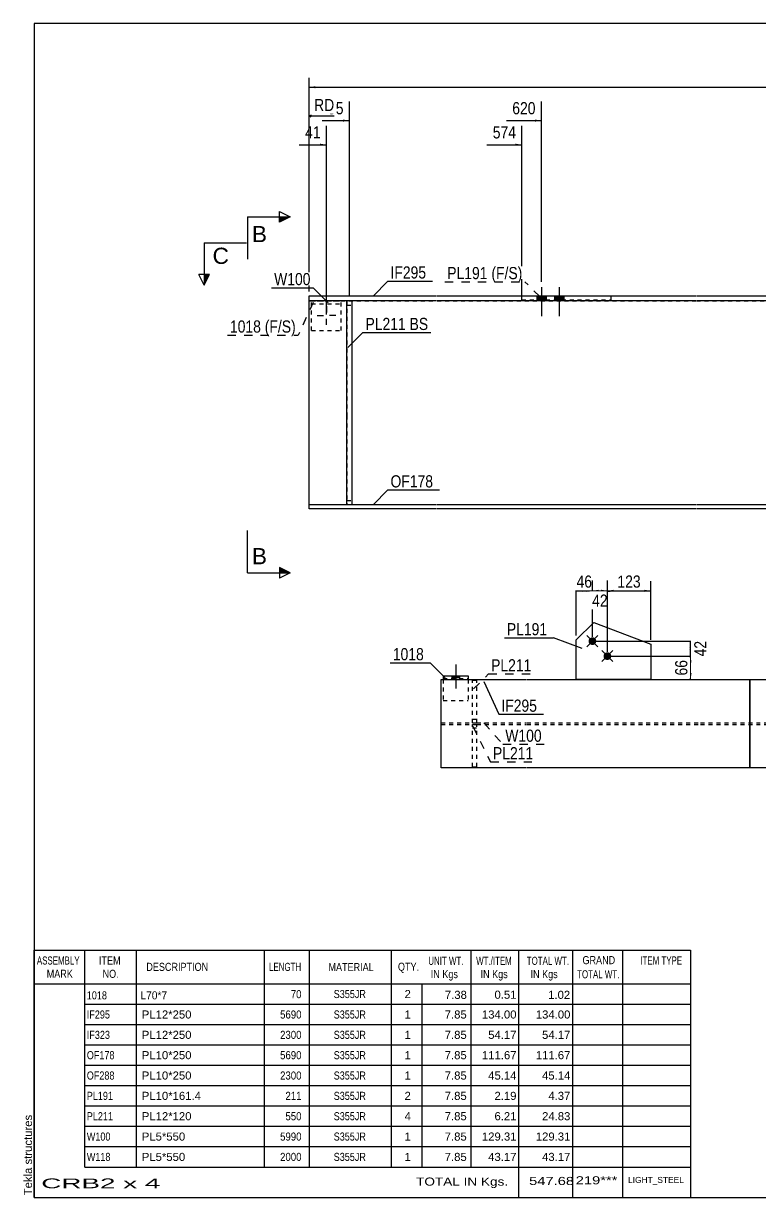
# Model space of a CAD drawing. Header units: millimetres. Extents: x 2 to 405, y 5 to 282.
# Drawn here: x 2.5 to 176.4, y 5 to 282 of the extents above; entities that cross this region are included whole.
import ezdxf

# ---------------------------------------------------------------- set-up
doc = ezdxf.new("R2010")
doc.units = ezdxf.units.MM
doc.linetypes.add('DXK_LINE_DOT1', pattern=[1.8814, 0.9407, -0.9407])
doc.linetypes.add('DXK_LINE_DOT2', pattern=[3.9198, 1.9599, -1.9599])
doc.styles.add('Arial', font='ARIAL.TTF', dxfattribs={"height": 0.2})
doc.styles.add('Arial Narrow', font='ARIALN.TTF', dxfattribs={"height": 0.2})

# ---------------------------------------------------------------- blocks, each defined once
blk = doc.blocks.new('Unknown-627315782-1210')
at = {"color": 5, "linetype": 'Continuous'}
for p, q in [((405, 282), (5, 282)), ((5, 282), (5, 5)), ((405, 5), (405, 282)), ((5, 5), (405, 5))]:
    blk.add_line(p, q, dxfattribs=at)
at = {"color": 174, "linetype": 'Continuous', "style": 'Arial'}
blk.add_text('Tekla structures', height=1.9102, rotation=90, dxfattribs=at).set_placement((4.5, 5.5))
blk = doc.blocks.new('Bolt-627315782-1255 - 1231')
at = {"linetype": 'Continuous'}
for points in [[(123.58, 216.77), (125.78, 216.77), (125.78, 217.77), (123.58, 217.77)], [(127.82, 216.77), (130.02, 216.77), (130.02, 217.77), (127.82, 217.77)]]:
    blk.add_hatch(color=3, dxfattribs=at).paths.add_polyline_path(points)
at = {"color": 3, "linetype": 'Continuous'}
for p, q in [((124.68, 219.77), (124.68, 212.97)), ((128.92, 219.77), (128.92, 212.97)), ((123.58, 217.77), (123.58, 216.77)), ((125.78, 217.77), (125.78, 216.77)), ((127.82, 217.77), (127.82, 216.77)), ((130.02, 217.77), (130.02, 216.77))]:
    blk.add_line(p, q, dxfattribs=at)
blk = doc.blocks.new('Bolt-627315782-1257 - 1231')
at = {"color": 3, "linetype": 'Continuous'}
for p, q in [((73.98, 215.27), (73.98, 213.8)), ((71.78, 213.07), (73.25, 213.07)), ((73.98, 210.87), (73.98, 212.33)), ((76.18, 213.07), (74.72, 213.07))]:
    blk.add_line(p, q, dxfattribs=at)
blk = doc.blocks.new('Part-627315782-1274 - 1231')
at = {"color": 2, "linetype": 'Continuous'}
for p, q in [((69.88, 189.57), (69.88, 216.57)), ((211.27, 189.57), (211.27, 216.57)), ((69.88, 168.47), (69.88, 189.47)), ((211.27, 168.47), (211.27, 189.47))]:
    blk.add_line(p, q, dxfattribs=at)
at = {"color": 7, "linetype": 'DXK_LINE_DOT1'}
for p, q in [((69.88, 216.57), (99.98, 216.57)), ((100.08, 216.57), (161.17, 216.57)), ((161.27, 216.57), (211.27, 216.57)), ((69.88, 168.47), (99.98, 168.47)), ((100.08, 168.47), (161.17, 168.47)), ((161.27, 168.47), (211.27, 168.47))]:
    blk.add_line(p, q, dxfattribs=at)
blk = doc.blocks.new('Part-627315782-1301 - 1231')
at = {"color": 7, "linetype": 'DXK_LINE_DOT1'}
for p, q in [((120.08, 216.77), (120.08, 217.77)), ((120.08, 217.77), (141.17, 217.77)), ((120.08, 216.77), (141.17, 216.77)), ((125.03, 217.77), (125.03, 216.77)), ((141.17, 216.77), (141.17, 217.77))]:
    blk.add_line(p, q, dxfattribs=at)
blk = doc.blocks.new('Part-627315782-1350 - 1231')
at = {"color": 2, "linetype": 'Continuous'}
for p, q in [((78.78, 189.57), (78.78, 216.57)), ((79.98, 216.57), (79.98, 189.57)), ((78.78, 168.47), (78.78, 189.47)), ((79.98, 189.47), (79.98, 168.47))]:
    blk.add_line(p, q, dxfattribs=at)
at = {"color": 7, "linetype": 'DXK_LINE_DOT1'}
for p, q in [((78.78, 215.57), (79.98, 215.57)), ((78.78, 169.47), (79.98, 169.47))]:
    blk.add_line(p, q, dxfattribs=at)
blk = doc.blocks.new('Part-627315782-1355 - 1231')
at = {"color": 7, "linetype": 'DXK_LINE_DOT1'}
for p, q in [((78.78, 216.57), (78.78, 189.57)), ((79.98, 216.57), (79.98, 189.57)), ((78.78, 189.47), (78.78, 168.47)), ((79.98, 189.47), (79.98, 168.47))]:
    blk.add_line(p, q, dxfattribs=at)
blk = doc.blocks.new('Part-627315782-1382 - 1231')
at = {"color": 7, "linetype": 'DXK_LINE_DOT1'}
for p, q in [((70.48, 209.57), (70.48, 216.57)), ((70.48, 216.57), (77.48, 216.57)), ((77.48, 209.57), (77.48, 216.57)), ((70.48, 215.87), (77.48, 215.87)), ((70.48, 209.57), (77.48, 209.57))]:
    blk.add_line(p, q, dxfattribs=at)
blk = doc.blocks.new('Part-627315782-1426 - 1231')
at = {"color": 2, "linetype": 'Continuous'}
for p, q in [((69.88, 216.57), (69.88, 217.77)), ((69.88, 217.77), (99.98, 217.77)), ((99.98, 216.57), (69.88, 216.57)), ((100.08, 217.77), (161.17, 217.77)), ((161.17, 216.57), (100.08, 216.57)), ((161.27, 217.77), (181.27, 217.77)), ((181.27, 216.57), (161.27, 216.57)), ((181.27, 217.77), (181.27, 216.57))]:
    blk.add_line(p, q, dxfattribs=at)
blk = doc.blocks.new('Part-627315782-1492 - 1231')
at = {"color": 2, "linetype": 'Continuous'}
for p, q in [((69.88, 167.47), (69.88, 168.47)), ((69.88, 168.47), (99.98, 168.47)), ((99.98, 167.47), (69.88, 167.47)), ((100.08, 168.47), (161.17, 168.47)), ((161.17, 167.47), (100.08, 167.47)), ((161.27, 168.47), (181.27, 168.47)), ((181.27, 167.47), (161.27, 167.47)), ((181.27, 168.47), (181.27, 167.47))]:
    blk.add_line(p, q, dxfattribs=at)
blk = doc.blocks.new('Part-627315782-1755 - 1680')
at = {"color": 7, "linetype": 'DXK_LINE_DOT1'}
for p, q in [((108.47, 106.59), (108.47, 116.59)), ((108.47, 116.59), (109.47, 116.59)), ((109.47, 106.59), (109.47, 116.59)), ((108.47, 115.76), (109.47, 115.76)), ((108.47, 106.59), (109.47, 106.59))]:
    blk.add_line(p, q, dxfattribs=at)
blk = doc.blocks.new('Bolt-627315782-1819 - 1680')
at = {"linetype": 'Continuous'}
for points in [[(137.38, 136.9, -1), (136.08, 135.6, -1)], [(140.91, 133.36, -1), (139.62, 132.07, -1)]]:
    blk.add_hatch(color=3, dxfattribs=at).paths.add_polyline_path(points)
at = {"color": 3, "linetype": 'Continuous'}
for p, q in [((135.43, 137.55), (138.03, 134.95)), ((135.43, 134.95), (138.03, 137.55)), ((138.97, 134.01), (141.56, 131.42)), ((138.97, 131.42), (141.56, 134.01))]:
    blk.add_line(p, q, dxfattribs=at)
blk = doc.blocks.new('Part-627315782-1696 - 1680')
at = {"color": 2, "linetype": 'Continuous'}
for p, q in [((101.05, 106.38), (101.05, 127.22)), ((101.05, 127.22), (121.13, 127.22)), ((121.23, 127.22), (162.14, 127.22)), ((162.24, 127.22), (173.91, 127.22)), ((173.91, 127.22), (173.91, 106.38)), ((121.13, 106.38), (101.05, 106.38)), ((162.14, 106.38), (121.23, 106.38)), ((173.91, 106.38), (162.24, 106.38))]:
    blk.add_line(p, q, dxfattribs=at)
blk = doc.blocks.new('Part-627315782-1701 - 1680')
at = {"color": 2, "linetype": 'Continuous'}
for p, q in [((173.91, 106.38), (173.91, 127.22)), ((173.91, 127.22), (185.58, 127.22)), ((185.68, 127.22), (209.01, 127.22)), ((209.11, 127.22), (250.02, 127.22)), ((250.12, 127.22), (270.2, 127.22)), ((270.2, 127.22), (270.2, 106.38)), ((185.58, 106.38), (173.91, 106.38)), ((209.01, 106.38), (185.68, 106.38)), ((250.02, 106.38), (209.11, 106.38)), ((270.2, 106.38), (250.12, 106.38))]:
    blk.add_line(p, q, dxfattribs=at)
blk = doc.blocks.new('Part-627315782-1783 - 1680')
at = {"color": 2, "linetype": 'Continuous'}
for p, q in [((132.9, 136.55), (137.03, 140.67)), ((137.03, 140.67), (150.48, 135.55)), ((132.9, 127.22), (132.9, 136.55)), ((150.48, 135.55), (150.48, 127.22)), ((150.48, 127.22), (132.9, 127.22))]:
    blk.add_line(p, q, dxfattribs=at)
blk = doc.blocks.new('Part-627315782-1723 - 1680')
at = {"color": 2, "linetype": 'Continuous'}
for p, q in [((101.55, 128.05), (101.55, 127.22)), ((101.55, 128.05), (107.38, 128.05)), ((107.38, 128.05), (107.38, 127.22))]:
    blk.add_line(p, q, dxfattribs=at)
at = {"color": 7, "linetype": 'DXK_LINE_DOT1'}
for p, q in [((101.55, 127.47), (107.38, 127.47)), ((101.55, 127.22), (101.55, 122.22)), ((107.38, 127.22), (107.38, 122.22)), ((101.55, 122.22), (107.38, 122.22))]:
    blk.add_line(p, q, dxfattribs=at)
blk = doc.blocks.new('Bolt-627315782-1821 - 1680')
at = {"linetype": 'Continuous'}
blk.add_hatch(color=3, dxfattribs=at).paths.add_polyline_path([(105.38, 128.05), (103.55, 128.05), (103.55, 127.47), (105.38, 127.47)])
at = {"color": 3, "linetype": 'Continuous'}
for p, q in [((104.47, 130.72), (104.47, 125.05)), ((103.55, 128.05), (103.55, 127.47)), ((105.38, 128.05), (105.38, 127.47))]:
    blk.add_line(p, q, dxfattribs=at)
blk = doc.blocks.new('Part-627315782-1750 - 1680')
at = {"color": 7, "linetype": 'DXK_LINE_DOT1'}
for p, q in [((108.47, 117.01), (108.47, 127.01)), ((108.47, 127.01), (109.47, 127.01)), ((109.47, 117.01), (109.47, 127.01)), ((108.47, 117.84), (109.47, 117.84)), ((108.47, 117.01), (109.47, 117.01))]:
    blk.add_line(p, q, dxfattribs=at)
blk = doc.blocks.new('Part-627315782-1826 - 1680')
at = {"color": 7, "linetype": 'DXK_LINE_DOT1'}
for p, q in [((101.05, 116.59), (101.05, 117.01)), ((101.05, 117.01), (108.47, 117.01)), ((101.05, 116.59), (108.47, 116.59)), ((109.47, 117.01), (121.13, 117.01)), ((109.47, 116.59), (121.13, 116.59)), ((121.23, 117.01), (162.14, 117.01)), ((121.23, 116.59), (162.14, 116.59)), ((162.24, 117.01), (185.58, 117.01)), ((162.24, 116.59), (185.58, 116.59)), ((185.68, 117.01), (197.34, 117.01)), ((185.68, 116.59), (197.34, 116.59))]:
    blk.add_line(p, q, dxfattribs=at)
blk = doc.blocks.new('StraightDimension-627315782-2174 - 1231')
at = {"linetype": 'Continuous'}
blk.add_hatch(color=7, dxfattribs=at).paths.add_polyline_path([(77.88, 259.33), (79.38, 259.08), (77.88, 258.83)])
at = {"color": 7, "linetype": 'Continuous'}
for p, q in [((79.38, 217.57), (79.38, 263.58)), ((72.97, 259.08), (79.38, 259.08))]:
    blk.add_line(p, q, dxfattribs=at)
at = {"color": 0}
blk.add_wipeout([(78.61, 259.98), (78.61, 264.18), (73.75, 264.18), (73.75, 259.98)], dxfattribs=at)
at = {"color": 3, "style": 'Arial Narrow'}
blk.add_text('95', height=2.863, dxfattribs=at).set_placement((74.35, 260.58))
blk = doc.blocks.new('StraightDimension-627315782-1504 - 1231')
at = {"linetype": 'Continuous'}
for points in [[(71.38, 266.7), (69.88, 266.95), (71.38, 267.2)], [(321.16, 267.2), (322.66, 266.95), (321.16, 266.7)]]:
    blk.add_hatch(color=7, dxfattribs=at).paths.add_polyline_path(points)
at = {"color": 7, "linetype": 'Continuous'}
for p, q in [((69.88, 218.77), (69.88, 269.2)), ((322.66, 218.77), (322.66, 269.2)), ((69.88, 266.95), (322.66, 266.95))]:
    blk.add_line(p, q, dxfattribs=at)
at = {"color": 0}
blk.add_wipeout([(200.53, 267.1), (200.53, 271.3), (192.02, 271.3), (192.02, 267.1)], dxfattribs=at)
at = {"color": 3, "style": 'Arial Narrow'}
blk.add_text('7990', height=2.863, dxfattribs=at).set_placement((192.62, 267.7))
blk = doc.blocks.new('StraightDimension-627315782-2172 - 1231')
at = {"linetype": 'Continuous'}
blk.add_hatch(color=7, dxfattribs=at).paths.add_polyline_path([(123.18, 259.33), (124.68, 259.08), (123.18, 258.83)])
at = {"color": 7, "linetype": 'Continuous'}
for p, q in [((124.68, 221.02), (124.68, 263.58)), ((116.44, 259.08), (124.68, 259.08))]:
    blk.add_line(p, q, dxfattribs=at)
at = {"color": 0}
blk.add_wipeout([(123.9, 259.98), (123.9, 264.18), (117.22, 264.18), (117.22, 259.98)], dxfattribs=at)
at = {"color": 3, "style": 'Arial Narrow'}
blk.add_text('620', height=2.863, dxfattribs=at).set_placement((117.82, 260.58))
blk = doc.blocks.new('StraightDimension-627315782-2173 - 1231')
at = {"linetype": 'Continuous'}
blk.add_hatch(color=7, dxfattribs=at).paths.add_polyline_path([(118.58, 253.63), (120.08, 253.38), (118.58, 253.13)])
at = {"color": 7, "linetype": 'Continuous'}
for p, q in [((120.08, 217.77), (120.08, 257.88)), ((111.85, 253.38), (120.08, 253.38))]:
    blk.add_line(p, q, dxfattribs=at)
at = {"color": 0}
blk.add_wipeout([(119.31, 254.28), (119.31, 258.48), (112.62, 258.48), (112.62, 254.28)], dxfattribs=at)
at = {"color": 3, "style": 'Arial Narrow'}
blk.add_text('574', height=2.863, dxfattribs=at).set_placement((113.22, 254.88))
blk = doc.blocks.new('StraightDimension-627315782-2175 - 1231')
at = {"linetype": 'Continuous'}
blk.add_hatch(color=7, dxfattribs=at).paths.add_polyline_path([(72.48, 253.63), (73.98, 253.38), (72.48, 253.13)])
at = {"color": 7, "linetype": 'Continuous'}
for p, q in [((73.98, 213.33), (73.98, 257.88)), ((67.57, 253.38), (73.98, 253.38))]:
    blk.add_line(p, q, dxfattribs=at)
at = {"color": 0, "linetype": 'Continuous'}
blk.add_wipeout([(76.41, 260.73), (76.41, 264.93), (70.47, 264.93), (70.47, 260.73)], dxfattribs=at)
at = {"color": 7, "linetype": 'Continuous'}
for p in [(70.38, 260.38), (70.38, 259.88), (75.81, 260.13)]:
    blk.add_line(p, (69.88, 260.13), dxfattribs=at)
at = {"color": 3, "linetype": 'Continuous', "style": 'Arial Narrow'}
blk.add_text('RD', height=2.863, dxfattribs=at).set_placement((71.07, 261.33))
at = {"color": 0}
blk.add_wipeout([(73.21, 254.28), (73.21, 258.48), (68.35, 258.48), (68.35, 254.28)], dxfattribs=at)
at = {"color": 7, "linetype": 'Continuous'}
blk.add_line((69.88, 218.77), (69.88, 264.63), dxfattribs=at)
at = {"color": 3, "style": 'Arial Narrow'}
blk.add_text('41', height=2.863, dxfattribs=at).set_placement((68.95, 254.88))
blk = doc.blocks.new('StraightDimension-627315782-1838 - 1680')
at = {"linetype": 'Continuous'}
for points in [[(159.63, 131.22), (159.88, 132.72), (160.13, 131.22)], [(160.13, 128.72), (159.88, 127.22), (159.63, 128.72)]]:
    blk.add_hatch(color=7, dxfattribs=at).paths.add_polyline_path(points)
at = {"color": 7, "linetype": 'Continuous'}
for p, q in [((141.27, 132.72), (162.28, 132.72)), ((159.88, 127.22), (159.88, 132.72)), ((151.48, 127.22), (162.28, 127.22))]:
    blk.add_line(p, q, dxfattribs=at)
at = {"color": 0}
blk.add_wipeout([(159.73, 132.39), (155.53, 132.39), (155.53, 127.54), (159.73, 127.54)], dxfattribs=at)
at = {"color": 3, "style": 'Arial Narrow'}
blk.add_text('66', height=2.863, rotation=90.0002, dxfattribs=at).set_placement((159.13, 128.14))
blk = doc.blocks.new('StraightDimension-627315782-1848 - 1680')
at = {"linetype": 'Continuous'}
for points in [[(159.63, 134.75), (159.88, 136.25), (160.13, 134.75)], [(160.13, 134.22), (159.88, 132.72), (159.63, 134.22)]]:
    blk.add_hatch(color=7, dxfattribs=at).paths.add_polyline_path(points)
at = {"color": 7, "linetype": 'Continuous'}
for p, q in [((137.73, 136.25), (162.13, 136.25)), ((159.88, 132.72), (159.88, 136.25)), ((141.27, 132.72), (162.13, 132.72))]:
    blk.add_line(p, q, dxfattribs=at)
at = {"color": 0}
blk.add_wipeout([(164.23, 136.91), (160.03, 136.91), (160.03, 132.05), (164.23, 132.05)], dxfattribs=at)
at = {"color": 3, "style": 'Arial Narrow'}
blk.add_text('42', height=2.863, rotation=90.0002, dxfattribs=at).set_placement((163.63, 132.65))
blk = doc.blocks.new('StraightDimension-627315782-1913 - 1680')
at = {"linetype": 'Continuous'}
for points in [[(134.4, 147.88), (132.9, 148.13), (134.4, 148.38)], [(135.23, 148.38), (136.73, 148.13), (135.23, 147.88)]]:
    blk.add_hatch(color=7, dxfattribs=at).paths.add_polyline_path(points)
at = {"color": 7, "linetype": 'Continuous'}
for p, q in [((132.9, 137.55), (132.9, 150.38)), ((136.73, 137.25), (136.73, 150.38)), ((132.9, 148.13), (136.73, 148.13))]:
    blk.add_line(p, q, dxfattribs=at)
at = {"color": 0}
blk.add_wipeout([(137.24, 148.28), (137.24, 152.48), (132.39, 152.48), (132.39, 148.28)], dxfattribs=at)
at = {"color": 3, "style": 'Arial Narrow'}
blk.add_text('46', height=2.863, dxfattribs=at).set_placement((132.99, 148.88))
blk = doc.blocks.new('StraightDimension-627315782-1924 - 1680')
at = {"linetype": 'Continuous'}
for points in [[(138.23, 147.88), (136.73, 148.13), (138.23, 148.38)], [(138.77, 148.38), (140.27, 148.13), (138.77, 147.88)]]:
    blk.add_hatch(color=7, dxfattribs=at).paths.add_polyline_path(points)
at = {"color": 7, "linetype": 'Continuous'}
for p, q in [((136.73, 137.25), (136.73, 150.53)), ((140.27, 133.72), (140.27, 150.53)), ((136.73, 148.13), (140.27, 148.13))]:
    blk.add_line(p, q, dxfattribs=at)
at = {"color": 0}
blk.add_wipeout([(140.93, 143.78), (140.93, 147.98), (136.07, 147.98), (136.07, 143.78)], dxfattribs=at)
at = {"color": 3, "style": 'Arial Narrow'}
blk.add_text('42', height=2.863, dxfattribs=at).set_placement((136.67, 144.38))
blk = doc.blocks.new('StraightDimension-627315782-1934 - 1680')
at = {"linetype": 'Continuous'}
for points in [[(141.77, 147.88), (140.27, 148.13), (141.77, 148.38)], [(148.98, 148.38), (150.48, 148.13), (148.98, 147.88)]]:
    blk.add_hatch(color=7, dxfattribs=at).paths.add_polyline_path(points)
at = {"color": 7, "linetype": 'Continuous'}
for p, q in [((140.27, 133.72), (140.27, 150.38)), ((150.48, 136.55), (150.48, 150.38)), ((140.27, 148.13), (150.48, 148.13))]:
    blk.add_line(p, q, dxfattribs=at)
at = {"color": 0}
blk.add_wipeout([(148.71, 148.28), (148.71, 152.48), (142.03, 152.48), (142.03, 148.28)], dxfattribs=at)
at = {"color": 3, "style": 'Arial Narrow'}
blk.add_text('123', height=2.863, dxfattribs=at).set_placement((142.63, 148.88))
blk = doc.blocks.new('CBS_BOM-627315782-2943')
at = {"color": 7, "linetype": 'Continuous'}
for p, q in [((4.97, 55.37), (4.97, 63.37)), ((4.97, 63.37), (159.89, 63.37)), ((16.97, 55.37), (16.97, 63.37)), ((29.16, 55.37), (29.16, 63.37)), ((59.32, 55.37), (59.32, 63.37)), ((70, 55.37), (70, 63.37)), ((89.32, 55.37), (89.32, 63.37)), ((108.12, 55.37), (108.12, 63.37)), ((119.33, 55.37), (119.33, 63.37)), ((132.12, 55.37), (132.12, 63.37)), ((143.87, 55.37), (143.87, 63.37)), ((159.89, 63.36), (159.89, 55.38)), ((4.97, 55.37), (159.89, 55.37)), ((4.97, 50.57), (4.97, 55.37)), ((16.97, 50.57), (16.97, 55.37)), ((29.16, 50.57), (29.16, 55.37)), ((59.32, 50.57), (59.32, 55.37)), ((70, 50.57), (70, 55.37)), ((89.32, 50.57), (89.32, 55.37)), ((96.58, 50.57), (96.58, 55.37)), ((108.12, 50.57), (108.12, 55.37)), ((119.33, 50.57), (119.33, 55.37)), ((132.12, 50.57), (132.12, 55.37)), ((143.89, 50.57), (143.89, 55.37)), ((159.89, 55.37), (159.89, 50.57)), ((4.97, 45.77), (4.97, 50.57)), ((16.97, 50.57), (159.89, 50.57)), ((16.97, 45.77), (16.97, 50.57)), ((29.16, 45.77), (29.16, 50.57)), ((59.32, 45.77), (59.32, 50.57)), ((70, 45.77), (70, 50.57)), ((89.32, 45.77), (89.32, 50.57)), ((96.58, 45.77), (96.58, 50.57)), ((108.12, 45.77), (108.12, 50.57)), ((119.33, 45.77), (119.33, 50.57)), ((132.12, 45.77), (132.12, 50.57)), ((143.89, 45.77), (143.89, 50.57)), ((159.89, 50.56), (159.89, 45.77)), ((4.97, 40.97), (4.97, 45.77)), ((16.97, 45.77), (159.89, 45.77)), ((16.97, 40.97), (16.97, 45.77)), ((29.16, 40.97), (29.16, 45.77)), ((59.32, 40.97), (59.32, 45.77)), ((70, 40.97), (70, 45.77)), ((89.32, 40.97), (89.32, 45.77)), ((96.58, 40.97), (96.58, 45.77)), ((108.12, 40.97), (108.12, 45.77)), ((119.33, 40.97), (119.33, 45.77)), ((132.12, 40.97), (132.12, 45.77)), ((143.89, 40.97), (143.89, 45.77)), ((159.89, 45.76), (159.89, 40.97)), ((4.97, 36.17), (4.97, 40.97)), ((16.97, 40.97), (159.89, 40.97)), ((16.97, 36.17), (16.97, 40.97)), ((29.16, 36.17), (29.16, 40.97)), ((59.32, 36.17), (59.32, 40.97)), ((70, 36.17), (70, 40.97)), ((89.32, 36.17), (89.32, 40.97)), ((96.58, 36.17), (96.58, 40.97)), ((108.12, 36.17), (108.12, 40.97)), ((119.33, 36.17), (119.33, 40.97)), ((132.12, 36.17), (132.12, 40.97)), ((143.89, 36.17), (143.89, 40.97)), ((159.89, 40.96), (159.89, 36.17)), ((4.97, 31.37), (4.97, 36.17)), ((16.97, 36.17), (159.89, 36.17)), ((16.97, 31.37), (16.97, 36.17)), ((29.16, 31.37), (29.16, 36.17)), ((59.32, 31.37), (59.32, 36.17)), ((70, 31.37), (70, 36.17)), ((89.32, 31.37), (89.32, 36.17)), ((96.58, 31.37), (96.58, 36.17)), ((108.12, 31.37), (108.12, 36.17)), ((119.33, 31.37), (119.33, 36.17)), ((132.12, 31.37), (132.12, 36.17)), ((143.89, 31.37), (143.89, 36.17)), ((159.89, 36.16), (159.89, 31.37)), ((4.97, 26.57), (4.97, 31.37)), ((16.97, 31.37), (159.89, 31.37)), ((16.97, 26.57), (16.97, 31.37)), ((29.16, 26.57), (29.16, 31.37)), ((59.32, 26.57), (59.32, 31.37)), ((70, 26.57), (70, 31.37)), ((89.32, 26.57), (89.32, 31.37)), ((96.58, 26.57), (96.58, 31.37)), ((108.12, 26.57), (108.12, 31.37)), ((119.33, 26.57), (119.33, 31.37)), ((132.12, 26.57), (132.12, 31.37)), ((143.89, 26.57), (143.89, 31.37)), ((159.89, 31.36), (159.89, 26.57)), ((4.97, 21.77), (4.97, 26.57)), ((16.97, 26.57), (159.89, 26.57)), ((16.97, 21.77), (16.97, 26.57)), ((29.16, 21.77), (29.16, 26.57)), ((59.32, 21.77), (59.32, 26.57)), ((70, 21.77), (70, 26.57)), ((89.32, 21.77), (89.32, 26.57)), ((96.58, 21.77), (96.58, 26.57)), ((108.12, 21.77), (108.12, 26.57)), ((119.33, 21.77), (119.33, 26.57)), ((132.12, 21.77), (132.12, 26.57)), ((143.89, 21.77), (143.89, 26.57)), ((159.89, 26.56), (159.89, 21.77)), ((4.97, 16.97), (4.97, 21.77)), ((16.97, 21.77), (159.89, 21.77)), ((16.97, 16.97), (16.97, 21.77)), ((29.16, 16.97), (29.16, 21.77)), ((59.32, 16.97), (59.32, 21.77)), ((70, 16.97), (70, 21.77)), ((89.32, 16.97), (89.32, 21.77)), ((96.58, 16.97), (96.58, 21.77)), ((108.12, 16.97), (108.12, 21.77)), ((119.33, 16.97), (119.33, 21.77)), ((132.12, 16.97), (132.12, 21.77)), ((143.89, 16.97), (143.89, 21.77)), ((159.89, 21.76), (159.89, 16.97)), ((4.97, 12.17), (4.97, 16.97)), ((16.97, 16.97), (159.89, 16.97)), ((16.97, 12.17), (16.97, 16.97)), ((29.16, 12.17), (29.16, 16.97)), ((59.32, 12.17), (59.32, 16.97)), ((70, 12.17), (70, 16.97)), ((89.32, 12.17), (89.32, 16.97)), ((96.58, 12.17), (96.58, 16.97)), ((108.12, 12.17), (108.12, 16.97)), ((119.33, 12.17), (119.33, 16.97)), ((132.12, 12.17), (132.12, 16.97)), ((143.89, 12.17), (143.89, 16.97)), ((159.89, 16.96), (159.89, 12.17)), ((4.97, 4.97), (4.97, 12.15)), ((16.97, 12.17), (159.89, 12.17)), ((119.33, 4.97), (119.33, 12.15)), ((132.12, 4.97), (132.12, 12.15)), ((143.93, 4.97), (143.93, 12.15)), ((159.89, 12.17), (159.89, 4.97)), ((4.97, 4.97), (159.89, 4.97))]:
    blk.add_line(p, q, dxfattribs=at)
at = {"color": 3, "linetype": 'Continuous', "style": 'Arial'}
for s, height, width, p in [('ASSEMBLY', 1.91, 0.7, (5.65, 59.94)), ('ITEM', 1.91, 0.8, (20.3, 59.94)), ('UNIT WT.', 1.91, 0.7, (98.01, 59.87)), ('WT./ITEM', 1.91, 0.7, (109.3, 59.87)), ('TOTAL WT.', 1.91, 0.7, (121.24, 59.87)), ('GRAND', 1.91, 0.8, (134.39, 60.03)), ('ITEM TYPE', 1.91, 0.7, (148.03, 59.95)), ('MARK', 1.91, 0.8, (7.97, 56.81)), ('NO.', 1.91, 0.8, (21.15, 56.81)), ('DESCRIPTION', 1.9102, 0.8, (31.48, 58.44)), ('LENGTH', 1.91, 0.7, (60.43, 58.44)), ('MATERIAL', 1.91, 0.8, (74.45, 58.39)), ('QTY.', 1.91, 0.8, (90.84, 58.47)), ('IN Kgs', 1.91, 0.8, (98.59, 56.73)), ('IN Kgs', 1.91, 0.8, (110.34, 56.73)), ('IN Kgs', 1.91, 0.8, (122.13, 56.73)), ('TOTAL WT.', 1.91, 0.7, (133.13, 56.69))]:
    blk.add_text(s, height=height, dxfattribs=dict(at, width=width)).set_placement(p)
at = {"color": 7, "linetype": 'Continuous', "style": 'Arial'}
for s, width, p in [('1018', 0.8, (17.43, 51.72)), ('L70*7', 0.9, (30.1, 51.72)), ('70', 0.85, (65.56, 52)), ('S355JR', 0.8, (75.69, 52.03)), ('IF295', 0.8, (17.43, 47.2)), ('5690', 0.85, (63.04, 47.2)), ('S355JR', 0.8, (75.69, 47.2)), ('IF323', 0.8, (17.43, 42.4)), ('2300', 0.85, (63.04, 42.4)), ('S355JR', 0.8, (75.69, 42.4)), ('OF178', 0.8, (17.43, 37.6)), ('5690', 0.85, (63.04, 37.6)), ('S355JR', 0.8, (75.69, 37.6)), ('OF288', 0.8, (17.43, 32.8)), ('2300', 0.85, (63.04, 32.8)), ('S355JR', 0.8, (75.69, 32.8)), ('PL191', 0.8, (17.43, 28)), ('211', 0.85, (64.3, 28)), ('S355JR', 0.8, (75.69, 28)), ('PL211', 0.8, (17.43, 23.2)), ('550', 0.85, (64.3, 23.2)), ('S355JR', 0.8, (75.69, 23.2)), ('W100', 0.8, (17.43, 18.4)), ('5990', 0.85, (63.04, 18.4)), ('S355JR', 0.8, (75.69, 18.4)), ('W118', 0.8, (17.43, 13.6)), ('2000', 0.85, (63.04, 13.6)), ('S355JR', 0.8, (75.69, 13.6))]:
    blk.add_text(s, height=1.91, dxfattribs=dict(at, width=width)).set_placement(p)
for s, p in [('2', (92.41, 52.03)), ('7.38', (101.92, 51.84)), ('0.51', (113.62, 51.87)), ('1.02', (126.29, 51.84)), ('PL12*250', (30.41, 47.2)), ('1', (92.41, 47.2)), ('7.85', (101.88, 47.2)), ('134.00', (110.66, 47.2)), ('134.00', (123.37, 47.2)), ('PL12*250', (30.41, 42.4)), ('7.85', (101.88, 42.4)), ('1', (92.41, 42.4)), ('54.17', (112.14, 42.4)), ('54.17', (124.85, 42.4)), ('PL10*250', (30.41, 37.6)), ('1', (92.41, 37.6)), ('7.85', (101.88, 37.6)), ('111.67', (110.66, 37.6)), ('111.67', (123.37, 37.6)), ('PL10*250', (30.41, 32.8)), ('1', (92.41, 32.8)), ('7.85', (101.88, 32.8)), ('45.14', (112.14, 32.8)), ('45.14', (124.85, 32.8)), ('PL10*161.4', (30.41, 28)), ('2', (92.41, 28)), ('7.85', (101.88, 28)), ('2.19', (113.62, 28)), ('4.37', (126.33, 28)), ('PL12*120', (30.41, 23.2)), ('4', (92.41, 23.2)), ('7.85', (101.88, 23.2)), ('6.21', (113.62, 23.2)), ('24.83', (124.85, 23.2)), ('PL5*550', (30.41, 18.4)), ('1', (92.41, 18.4)), ('7.85', (101.88, 18.4)), ('129.31', (110.66, 18.4)), ('129.31', (123.37, 18.4)), ('PL5*550', (30.41, 13.6)), ('1', (92.41, 13.6)), ('7.85', (101.88, 13.6)), ('43.17', (112.14, 13.6)), ('43.17', (124.85, 13.6))]:
    blk.add_text(s, height=1.91, dxfattribs=at).set_placement(p)
at = {"color": 6, "linetype": 'Continuous', "style": 'Arial'}
for s, height, width, p in [('CRB2 x 4', 2.292, 2.05, (6.69, 7.16)), ('TOTAL IN Kgs.', 1.9102, 1.2, (95.13, 7.77)), ('547.68', 1.91, 1.3, (121.79, 7.92)), ('219***', 1.91, 1.3, (132.79, 8.08))]:
    blk.add_text(s, height=height, dxfattribs=dict(at, width=width)).set_placement(p)
blk.add_text('LIGHT_STEEL', height=1.4135, dxfattribs=at).set_placement((145.14, 8.42))
blk = doc.blocks.new('SectionMark-627315782-1645 - 1231')
at = {"linetype": 'Continuous'}
for points in [[(62.88, 235.15), (62.88, 236.4), (65.38, 236.4)], [(62.88, 152.4), (62.88, 153.65), (65.38, 152.4)]]:
    blk.add_hatch(color=30, dxfattribs=at).paths.add_polyline_path(points)
at = {"color": 30, "linetype": 'Continuous'}
for p, q in [((55.38, 236.4), (65.38, 236.4)), ((62.88, 235.15), (62.88, 237.65)), ((62.88, 237.65), (65.38, 236.4)), ((65.38, 236.4), (62.88, 235.15)), ((55.38, 152.4), (65.38, 152.4)), ((65.38, 152.4), (62.88, 153.65)), ((62.88, 153.65), (62.88, 151.15)), ((65.38, 152.4), (62.88, 151.15))]:
    blk.add_line(p, q, dxfattribs=at)
at = {"color": 0, "linetype": 'Continuous'}
for points in [[(59.93, 230.4), (59.93, 234.4), (56.38, 234.4), (56.38, 230.4)], [(59.93, 154.4), (59.93, 158.4), (56.38, 158.4), (56.38, 154.4)]]:
    blk.add_wipeout(points, dxfattribs=at)
at = {"color": 30, "linetype": 'Continuous'}
for p, q in [((55.38, 236.4), (55.38, 226.4)), ((55.38, 152.4), (55.38, 162.4))]:
    blk.add_line(p, q, dxfattribs=at)
at = {"color": 96, "linetype": 'Continuous', "style": 'Arial'}
for p in [(56.38, 230.4), (56.38, 154.4)]:
    blk.add_text('B', height=3.82, dxfattribs=at).set_placement(p)
blk = doc.blocks.new('Mark-627315782-1378 - 1231')
at = {"color": 0}
blk.add_wipeout([(58.52, 209.06), (58.52, 212.06), (51.21, 212.06), (51.21, 209.06)], dxfattribs=at)
blk.add_wipeout([(58.52, 209.06), (58.52, 212.06), (51.21, 212.06), (51.21, 209.06)], dxfattribs=at)
blk.add_wipeout([(66.72, 209.06), (66.72, 212.06), (59.42, 212.06), (59.42, 209.06)], dxfattribs=at)
blk.add_wipeout([(66.72, 209.06), (66.72, 212.06), (59.42, 212.06), (59.42, 209.06)], dxfattribs=at)
at = {"color": 7, "linetype": 'DXK_LINE_DOT2'}
for p in [(70.86, 216.19), (50.61, 208.46)]:
    blk.add_line(p, (67.32, 208.46), dxfattribs=at)
at = {"color": 3, "style": 'Arial Narrow'}
for s, p in [('1018', (51.21, 209.06)), ('(F/', (59.42, 209.06)), ('S)', (63.44, 209.06))]:
    blk.add_text(s, height=2.863, dxfattribs=at).set_placement(p)
blk = doc.blocks.new('Mark-627315782-1269 - 1231')
at = {"color": 0}
blk.add_wipeout([(70.22, 220.25), (70.22, 223.25), (61.63, 223.25), (61.63, 220.25)], dxfattribs=at)
blk.add_wipeout([(70.22, 220.25), (70.22, 223.25), (61.63, 223.25), (61.63, 220.25)], dxfattribs=at)
at = {"color": 7, "linetype": 'Continuous'}
for p in [(61.03, 219.65), (74.36, 216.11)]:
    blk.add_line(p, (70.82, 219.65), dxfattribs=at)
at = {"color": 3, "style": 'Arial Narrow'}
blk.add_text('W100', height=2.863, dxfattribs=at).set_placement((61.63, 220.25))
blk = doc.blocks.new('Mark-627315782-1488 - 1231')
at = {"color": 0}
blk.add_wipeout([(99.14, 172.53), (99.14, 175.53), (89.09, 175.53), (89.09, 172.53)], dxfattribs=at)
blk.add_wipeout([(99.14, 172.53), (99.14, 175.53), (89.09, 175.53), (89.09, 172.53)], dxfattribs=at)
at = {"color": 7, "linetype": 'Continuous'}
for p, q in [((84.96, 168.39), (88.49, 171.93)), ((88.49, 171.93), (100.64, 171.93))]:
    blk.add_line(p, q, dxfattribs=at)
at = {"color": 3, "style": 'Arial Narrow'}
blk.add_text('OF178', height=2.863, dxfattribs=at).set_placement((89.09, 172.53))
blk = doc.blocks.new('Mark-627315782-1297 - 1231')
at = {"color": 0}
blk.add_wipeout([(112, 221.67), (112, 224.67), (102.49, 224.67), (102.49, 221.67)], dxfattribs=at)
blk.add_wipeout([(112, 221.67), (112, 224.67), (102.49, 224.67), (102.49, 221.67)], dxfattribs=at)
blk.add_wipeout([(120.19, 221.67), (120.19, 224.67), (112.9, 224.67), (112.9, 221.67)], dxfattribs=at)
blk.add_wipeout([(120.19, 221.67), (120.19, 224.67), (112.9, 224.67), (112.9, 221.67)], dxfattribs=at)
at = {"color": 7, "linetype": 'DXK_LINE_DOT2'}
for p in [(101.89, 221.07), (124.33, 217.54)]:
    blk.add_line(p, (120.79, 221.07), dxfattribs=at)
at = {"color": 3, "style": 'Arial Narrow'}
for s, p in [('PL191', (102.49, 221.67)), ('(F/', (112.9, 221.67)), ('S)', (116.91, 221.67))]:
    blk.add_text(s, height=2.863, dxfattribs=at).set_placement(p)
blk = doc.blocks.new('Mark-627315782-1422 - 1231')
at = {"color": 0}
blk.add_wipeout([(97.5, 221.82), (97.5, 224.82), (89.09, 224.82), (89.09, 221.82)], dxfattribs=at)
blk.add_wipeout([(97.5, 221.82), (97.5, 224.82), (89.09, 224.82), (89.09, 221.82)], dxfattribs=at)
at = {"color": 7, "linetype": 'Continuous'}
for p, q in [((84.96, 217.69), (88.49, 221.22)), ((88.49, 221.22), (99, 221.22))]:
    blk.add_line(p, q, dxfattribs=at)
at = {"color": 3, "style": 'Arial Narrow'}
blk.add_text('IF295', height=2.863, dxfattribs=at).set_placement((89.09, 221.82))
blk = doc.blocks.new('SectionMark-627315782-1647 - 1231')
at = {"linetype": 'Continuous'}
for points in [[(45.1, 222.77), (46.35, 222.77), (45.1, 220.27)], [(365.9, 222.77), (367.15, 222.77), (367.15, 220.27)]]:
    blk.add_hatch(color=30, dxfattribs=at).paths.add_polyline_path(points)
at = {"color": 30, "linetype": 'Continuous'}
for p, q in [((45.1, 230.27), (45.1, 220.27)), ((367.15, 230.27), (367.15, 220.27)), ((45.1, 220.27), (43.85, 222.77)), ((46.35, 222.77), (43.85, 222.77)), ((45.1, 220.27), (46.35, 222.77)), ((365.9, 222.77), (368.4, 222.77)), ((367.15, 220.27), (365.9, 222.77)), ((368.4, 222.77), (367.15, 220.27))]:
    blk.add_line(p, q, dxfattribs=at)
at = {"color": 0, "linetype": 'Continuous'}
for points in [[(50.95, 225.27), (50.95, 229.27), (47.1, 229.27), (47.1, 225.27)], [(365.15, 225.27), (365.15, 229.27), (361.29, 229.27), (361.29, 225.27)]]:
    blk.add_wipeout(points, dxfattribs=at)
at = {"color": 30, "linetype": 'Continuous'}
for p, q in [((45.1, 230.27), (55.1, 230.27)), ((367.15, 230.27), (357.15, 230.27))]:
    blk.add_line(p, q, dxfattribs=at)
at = {"color": 96, "linetype": 'Continuous', "style": 'Arial'}
for p in [(47.1, 225.27), (361.29, 225.27)]:
    blk.add_text('C', height=3.82, dxfattribs=at).set_placement(p)
blk = doc.blocks.new('MarkSet-627315782-1666 - 1231')
at = {"color": 0}
blk.add_wipeout([(92.69, 209.67), (92.69, 212.67), (83.19, 212.67), (83.19, 209.67)], dxfattribs=at)
blk.add_wipeout([(92.69, 209.67), (92.69, 212.67), (83.19, 212.67), (83.19, 209.67)], dxfattribs=at)
at = {"color": 7, "linetype": 'Continuous'}
blk.add_line((79.05, 205.54), (82.59, 209.07), dxfattribs=at)
at = {"color": 0}
blk.add_wipeout([(97.97, 209.67), (97.97, 212.67), (93.59, 212.67), (93.59, 209.67)], dxfattribs=at)
blk.add_wipeout([(97.97, 209.67), (97.97, 212.67), (93.59, 212.67), (93.59, 209.67)], dxfattribs=at)
at = {"color": 7, "linetype": 'Continuous'}
blk.add_line((82.59, 209.07), (98.57, 209.07), dxfattribs=at)
at = {"color": 3, "style": 'Arial Narrow'}
for s, p in [('PL211', (83.19, 209.67)), ('BS', (93.59, 209.67))]:
    blk.add_text(s, height=2.863, dxfattribs=at).set_placement(p)
blk = doc.blocks.new('Mark-627315782-1746 - 1680')
at = {"color": 0}
blk.add_wipeout([(122.33, 129.12), (122.33, 132.12), (112.83, 132.12), (112.83, 129.12)], dxfattribs=at)
blk.add_wipeout([(122.33, 129.12), (122.33, 132.12), (112.83, 132.12), (112.83, 129.12)], dxfattribs=at)
at = {"color": 7, "linetype": 'DXK_LINE_DOT2'}
for p, q in [((108.69, 124.99), (112.23, 128.52)), ((112.23, 128.52), (123.83, 128.52))]:
    blk.add_line(p, q, dxfattribs=at)
at = {"color": 3, "style": 'Arial Narrow'}
blk.add_text('PL211', height=2.863, dxfattribs=at).set_placement((112.83, 129.12))
blk = doc.blocks.new('Mark-627315782-1692 - 1680')
at = {"color": 0}
blk.add_wipeout([(123.65, 119.6), (123.65, 122.6), (115.25, 122.6), (115.25, 119.6)], dxfattribs=at)
blk.add_wipeout([(123.65, 119.6), (123.65, 122.6), (115.25, 122.6), (115.25, 119.6)], dxfattribs=at)
at = {"color": 7, "linetype": 'Continuous'}
for p, q in [((111.11, 126.74), (114.65, 119)), ((114.65, 119), (125.15, 119))]:
    blk.add_line(p, q, dxfattribs=at)
at = {"color": 3, "style": 'Arial Narrow'}
blk.add_text('IF295', height=2.863, dxfattribs=at).set_placement((115.25, 119.6))
blk = doc.blocks.new('Mark-627315782-1751 - 1680')
at = {"color": 0}
blk.add_wipeout([(122.77, 108.38), (122.77, 111.38), (113.27, 111.38), (113.27, 108.38)], dxfattribs=at)
blk.add_wipeout([(122.77, 108.38), (122.77, 111.38), (113.27, 111.38), (113.27, 108.38)], dxfattribs=at)
at = {"color": 7, "linetype": 'DXK_LINE_DOT2'}
for p, q in [((108.54, 116.16), (112.67, 107.78)), ((112.67, 107.78), (124.27, 107.78))]:
    blk.add_line(p, q, dxfattribs=at)
at = {"color": 3, "style": 'Arial Narrow'}
blk.add_text('PL211', height=2.863, dxfattribs=at).set_placement((113.27, 108.38))
blk = doc.blocks.new('Mark-627315782-1822 - 1680')
at = {"color": 0}
blk.add_wipeout([(124.77, 112.51), (124.77, 115.51), (116.18, 115.51), (116.18, 112.51)], dxfattribs=at)
blk.add_wipeout([(124.77, 112.51), (124.77, 115.51), (116.18, 115.51), (116.18, 112.51)], dxfattribs=at)
at = {"color": 7, "linetype": 'DXK_LINE_DOT2'}
for p, q in [((111.11, 116.96), (115.58, 111.91)), ((115.58, 111.91), (125.37, 111.91))]:
    blk.add_line(p, q, dxfattribs=at)
at = {"color": 3, "style": 'Arial Narrow'}
blk.add_text('W100', height=2.863, dxfattribs=at).set_placement((116.18, 112.51))
blk = doc.blocks.new('Mark-627315782-1719 - 1680')
at = {"color": 7, "linetype": 'Continuous'}
blk.add_line((101.99, 127.61), (98.45, 131.15), dxfattribs=at)
at = {"color": 0}
blk.add_wipeout([(96.95, 131.75), (96.95, 134.75), (89.64, 134.75), (89.64, 131.75)], dxfattribs=at)
blk.add_wipeout([(96.95, 131.75), (96.95, 134.75), (89.64, 134.75), (89.64, 131.75)], dxfattribs=at)
at = {"color": 7, "linetype": 'Continuous'}
blk.add_line((89.04, 131.15), (98.45, 131.15), dxfattribs=at)
at = {"color": 3, "style": 'Arial Narrow'}
blk.add_text('1018', height=2.863, dxfattribs=at).set_placement((89.64, 131.75))
blk = doc.blocks.new('Mark-627315782-1779 - 1680')
at = {"color": 7, "linetype": 'Continuous'}
blk.add_line((134.3, 134.51), (127.56, 137.04), dxfattribs=at)
at = {"color": 0}
blk.add_wipeout([(126.06, 137.64), (126.06, 140.64), (116.55, 140.64), (116.55, 137.64)], dxfattribs=at)
blk.add_wipeout([(126.06, 137.64), (126.06, 140.64), (116.55, 140.64), (116.55, 137.64)], dxfattribs=at)
at = {"color": 7, "linetype": 'Continuous'}
blk.add_line((115.95, 137.04), (127.56, 137.04), dxfattribs=at)
at = {"color": 3, "style": 'Arial Narrow'}
blk.add_text('PL191', height=2.863, dxfattribs=at).set_placement((116.55, 137.64))

msp = doc.modelspace()

# ---------------------------------------------------------------- block references
for name in ['Unknown-627315782-1210', 'Bolt-627315782-1255 - 1231', 'Part-627315782-1426 - 1231', 'Part-627315782-1274 - 1231', 'Part-627315782-1382 - 1231', 'Part-627315782-1350 - 1231', 'Part-627315782-1355 - 1231', 'Part-627315782-1301 - 1231', 'Bolt-627315782-1257 - 1231', 'Part-627315782-1492 - 1231', 'Part-627315782-1783 - 1680', 'Bolt-627315782-1819 - 1680', 'Bolt-627315782-1821 - 1680', 'Part-627315782-1723 - 1680', 'Part-627315782-1696 - 1680', 'Part-627315782-1750 - 1680', 'Part-627315782-1701 - 1680', 'Part-627315782-1826 - 1680', 'Part-627315782-1755 - 1680', 'CBS_BOM-627315782-2943']:
    msp.add_blockref(name, (0, 0))

# ---------------------------------------------------------------- next in the draw order: block references
for name in ['StraightDimension-627315782-2174 - 1231', 'SectionMark-627315782-1645 - 1231', 'MarkSet-627315782-1666 - 1231', 'Mark-627315782-1488 - 1231', 'Mark-627315782-1719 - 1680', 'Mark-627315782-1746 - 1680', 'StraightDimension-627315782-1838 - 1680', 'Mark-627315782-1751 - 1680']:
    msp.add_blockref(name, (0, 0))

# ---------------------------------------------------------------- next in the draw order: block references
for name in ['StraightDimension-627315782-1504 - 1231', 'StraightDimension-627315782-1848 - 1680', 'Mark-627315782-1692 - 1680', 'Mark-627315782-1822 - 1680']:
    msp.add_blockref(name, (0, 0))

# ---------------------------------------------------------------- next in the draw order: block references
for name in ['StraightDimension-627315782-2175 - 1231', 'StraightDimension-627315782-2172 - 1231', 'Mark-627315782-1422 - 1231', 'StraightDimension-627315782-1913 - 1680']:
    msp.add_blockref(name, (0, 0))

# ---------------------------------------------------------------- next in the draw order: block references
for name in ['StraightDimension-627315782-2173 - 1231', 'Mark-627315782-1378 - 1231', 'StraightDimension-627315782-1924 - 1680', 'Mark-627315782-1779 - 1680']:
    msp.add_blockref(name, (0, 0))

# ---------------------------------------------------------------- next in the draw order: block references
for name in ['Mark-627315782-1297 - 1231', 'Mark-627315782-1269 - 1231', 'StraightDimension-627315782-1934 - 1680']:
    msp.add_blockref(name, (0, 0))

# ---------------------------------------------------------------- next in the draw order: block references
msp.add_blockref('SectionMark-627315782-1647 - 1231', (0, 0))

doc.saveas('drawing.dxf')
